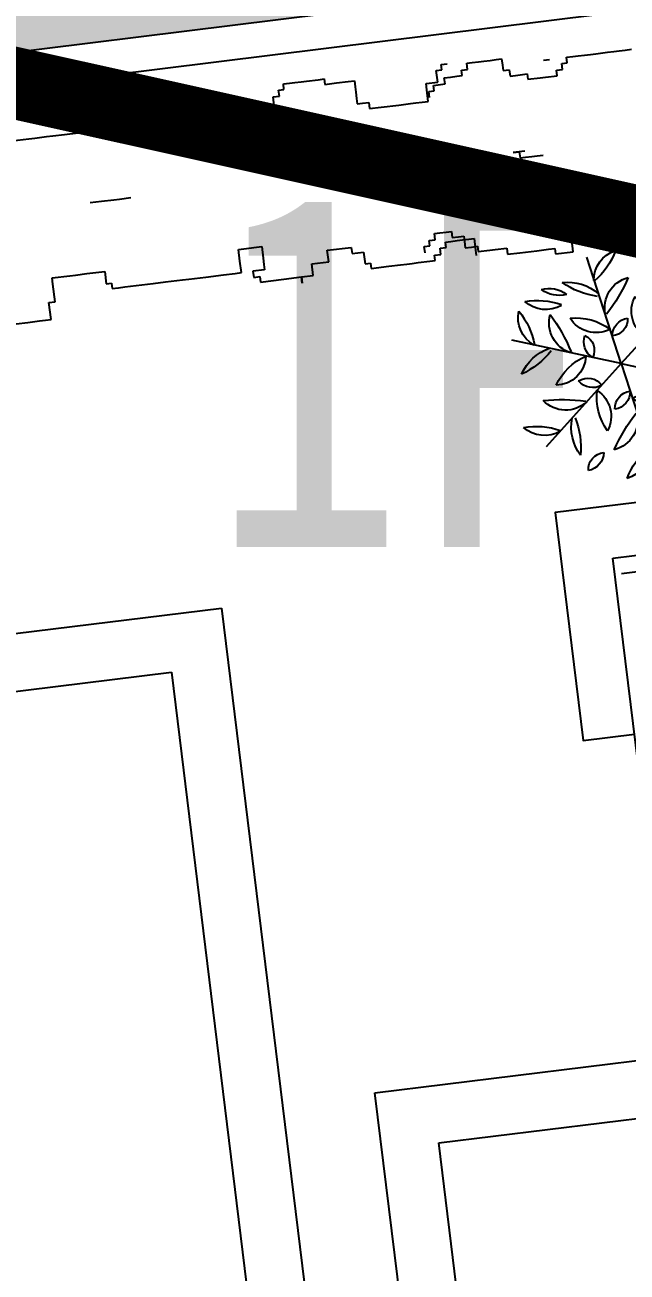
# Model space of a CAD drawing. Extents: x 302512 to 1034855, y -184136 to 410364.
# Drawn here: x 601303 to 605500, y -25950 to -17258 of the extents above; entities that cross this region are included whole.
import ezdxf

# ---------------------------------------------------------------- set-up
doc = ezdxf.new("R2010")
doc.units = 0
doc.header["$MEASUREMENT"] = 0
doc.linetypes.add('DASHED2', pattern=[0.375, 0.25, -0.125])
for name, color, linetype in [('2D', 3, 'Continuous'), ('PUB_TEXT', 7, 'Continuous'), ('TREE', 3, 'Continuous'), ('WALL', 4, 'Continuous'), ('WZ', 2, 'Continuous'), ('剪力墙', 8, 'Continuous'), ('总图线11', 41, 'Continuous'), ('树', 80, 'Continuous'), ('环境', 8, 'Continuous')]:
    doc.layers.add(name, color=color, linetype=linetype)
doc.styles.add('-楷体_GB2312', font='STZHONGS.TTF', dxfattribs={"width": 0.8})
doc.styles.add('-黑体', font='', dxfattribs={"width": 0.8})
doc.styles.get('-黑体').set_extended_font_data('黑体')

# ---------------------------------------------------------------- blocks, each defined once
blk = doc.blocks.new('A$C1DC86410')
at = {"layer": 'WZ'}
for p, q in [((14100.23163580894, 14919.89505699277), (20940.23163580894, 14919.89505699277)), ((20940.23163580894, 14919.89505699277), (20940.23163580894, 9419.89505699277)), ((14500.23163580894, 14519.89505699277), (20540.23163580894, 14519.89505699277)), ((20540.23163580894, 14519.89505699277), (20540.23163580894, 9019.89505699277))]:
    blk.add_line(p, q, dxfattribs=at)
blk = doc.blocks.new('A$C603E5B0F')
at = {"layer": 'WZ'}
for p, q in [((23335.39204895496, 24711.55545929074), (1652.606388032436, 22052.41012030095)), ((23761.55179125071, 21240.7628845498), (23335.39204895496, 24711.55545929074)), ((25845.89870977402, 21496.68850571662), (23761.55179125071, 21240.7628845498)), ((26690.0010060668, 14608.21579229832), (25845.89870977402, 21496.68850571662)), ((25497.62798643112, 21050.92230769247), (23413.28106784821, 20794.99668652564)), ((26244.23480796814, 14956.48651558161), (25497.62798643112, 21050.92230769247))]:
    blk.add_line(p, q, dxfattribs=at)
blk.add_lwpolyline([(20863.61291462183, 24410.86349289864), (20819.69620811939, 24768.53636480868), (23648.45274025202, 25115.86399351805), (23843.44368970394, 23527.79015088826), (23486.12707513571, 23483.91718726605)], dxfattribs=at)
blk = doc.blocks.new('M_F21')
at = {"color": 3, "linetype": 'Continuous'}
for p, q in [((-3175.802406897511, 534.1438583831787), (-3150.468912744205, 534.1438583831787)), ((-3175.802406897511, 534.1438583831787), (-3175.802406897511, 534.1438583831787)), ((-3175.802406897511, 505.210737534775), (-3175.802406897511, 534.1438583831787)), ((-3150.468912744205, 534.1438583831787), (-3121.516347997571, 534.1438583831787)), ((-3150.468912744205, 534.1438583831787), (-3150.468912744205, 534.1438583831787)), ((-3121.516347997571, 534.1438583831787), (-3096.182853844266, 534.1438583831787)), ((-3121.516347997571, 534.1438583831787), (-3121.516347997571, 534.1438583831787)), ((-3096.182853844266, 534.1438583831787), (-3067.230289097632, 534.1438583831787)), ((-3096.182853844266, 534.1438583831787), (-3096.182853844266, 534.1438583831787)), ((-3067.230289097632, 534.1438583831787), (-3038.277724350997, 534.1438583831787)), ((-3067.230289097632, 534.1438583831787), (-3067.230289097632, 534.1438583831787)), ((-3038.277724350997, 534.1438583831787), (-3012.944230197692, 534.1438583831787)), ((-3038.277724350997, 534.1438583831787), (-3038.277724350997, 534.1438583831787)), ((-3012.944230197692, 534.1438583831787), (-3012.944230197692, 505.210737534775)), ((-3012.944230197692, 534.1438583831787), (-3012.944230197692, 534.1438583831787)), ((1887.277353170195, 559.4603391255332), (1916.229917916829, 559.4603391255332)), ((1887.277353170195, 559.4603391255332), (1887.277353170195, 559.4603391255332)), ((1887.277353170195, 479.8942567924223), (1887.277353170195, 559.4603391255332)), ((1916.229917916829, 559.4603391255332), (1941.563412070134, 559.4603391255332)), ((1916.229917916829, 559.4603391255332), (1916.229917916829, 559.4603391255332)), ((1941.563412070134, 559.4603391255332), (1995.849470970075, 559.4603391255332)), ((1941.563412070134, 559.4603391255332), (1941.563412070134, 559.4603391255332)), ((1995.849470970075, 559.4603391255332), (2024.802035716708, 559.4603391255332)), ((1995.849470970075, 559.4603391255332), (1995.849470970075, 559.4603391255332)), ((2024.802035716708, 559.4603391255332), (2050.135529870015, 559.4603391255332)), ((2024.802035716708, 559.4603391255332), (2024.802035716708, 559.4603391255332)), ((2050.135529870015, 559.4603391255332), (2079.088094616647, 559.4603391255332)), ((2050.135529870015, 559.4603391255332), (2050.135529870015, 559.4603391255332)), ((2079.088094616647, 559.4603391255332), (2108.040659363283, 559.4603391255332)), ((2079.088094616647, 559.4603391255332), (2079.088094616647, 559.4603391255332)), ((2108.040659363283, 559.4603391255332), (2162.326718263223, 559.4603391255332)), ((2108.040659363283, 559.4603391255332), (2108.040659363283, 559.4603391255332)), ((2162.326718263223, 559.4603391255332), (2162.326718263223, 534.1438583831787)), ((2162.326718263223, 534.1438583831787), (2216.612777163162, 534.1438583831787)), ((2216.612777163162, 534.1438583831787), (2216.612777163162, 505.210737534775)), ((2216.612777163162, 534.1438583831787), (2216.612777163162, 534.1438583831787)), ((2737.758942602584, 534.1438583831787), (2763.092436755887, 534.1438583831787)), ((2737.758942602584, 534.1438583831787), (2737.758942602584, 534.1438583831787)), ((2737.758942602584, 505.210737534775), (2737.758942602584, 534.1438583831787)), ((2763.092436755887, 559.4603391255332), (2792.045001502524, 559.4603391255332)), ((2763.092436755887, 534.1438583831787), (2763.092436755887, 559.4603391255332)), ((2792.045001502524, 559.4603391255332), (2817.378495655827, 559.4603391255332)), ((2792.045001502524, 559.4603391255332), (2792.045001502524, 559.4603391255332)), ((2817.378495655827, 559.4603391255332), (2846.331060402463, 559.4603391255332)), ((2817.378495655827, 559.4603391255332), (2817.378495655827, 559.4603391255332)), ((2846.331060402463, 559.4603391255332), (2871.664554555766, 559.4603391255332)), ((2846.331060402463, 559.4603391255332), (2846.331060402463, 559.4603391255332)), ((2871.664554555766, 559.4603391255332), (2925.950613455709, 559.4603391255332)), ((2871.664554555766, 559.4603391255332), (2871.664554555766, 559.4603391255332)), ((2925.950613455709, 559.4603391255332), (2954.903178202341, 559.4603391255332)), ((2925.950613455709, 559.4603391255332), (2925.950613455709, 559.4603391255332)), ((2954.903178202341, 559.4603391255332), (2954.903178202341, 534.1438583831787)), ((2954.903178202341, 534.1438583831787), (3009.18923710228, 534.1438583831787)), ((3009.18923710228, 534.1438583831787), (3063.47529600222, 534.1438583831787)), ((3009.18923710228, 534.1438583831787), (3009.18923710228, 534.1438583831787)), ((3063.47529600222, 534.1438583831787), (3092.427860748856, 534.1438583831787)), ((3063.47529600222, 534.1438583831787), (3063.47529600222, 534.1438583831787)), ((3092.427860748856, 534.1438583831787), (3092.427860748856, 505.210737534775)), ((3092.427860748856, 534.1438583831787), (3092.427860748856, 534.1438583831787)), ((3476.049343641764, 534.1438583831787), (3501.382837795067, 534.1438583831787)), ((3476.049343641764, 534.1438583831787), (3476.049343641764, 534.1438583831787)), ((3476.049343641764, 479.8942567924223), (3476.049343641764, 534.1438583831787)), ((3501.382837795067, 559.4603391255332), (3530.335402541703, 559.4603391255332)), ((3501.382837795067, 534.1438583831787), (3501.382837795067, 559.4603391255332)), ((3530.335402541703, 559.4603391255332), (3530.335402541703, 559.4603391255332)), ((-3287.99359529072, 479.8942567924223), (-3259.041030544086, 479.8942567924223)), ((-3287.99359529072, 479.8942567924223), (-3287.99359529072, 479.8942567924223)), ((-3287.99359529072, 450.9611359440187), (-3287.99359529072, 479.8942567924223)), ((-3259.041030544086, 479.8942567924223), (-3230.088465797451, 479.8942567924223)), ((-3259.041030544086, 479.8942567924223), (-3259.041030544086, 479.8942567924223)), ((-3230.088465797451, 479.8942567924223), (-3204.754971644145, 479.8942567924223)), ((-3230.088465797451, 479.8942567924223), (-3230.088465797451, 479.8942567924223)), ((-3204.754971644145, 505.210737534775), (-3175.802406897511, 505.210737534775)), ((-3204.754971644145, 479.8942567924223), (-3204.754971644145, 505.210737534775)), ((-3175.802406897511, 505.210737534775), (-3175.802406897511, 505.210737534775)), ((-3012.944230197692, 505.210737534775), (-3012.944230197692, 479.8942567924223)), ((-3012.944230197692, 505.210737534775), (-3012.944230197692, 505.210737534775)), ((-3012.944230197692, 479.8942567924223), (-2983.991665451058, 479.8942567924223)), ((-3012.944230197692, 479.8942567924223), (-3012.944230197692, 479.8942567924223)), ((-2983.991665451058, 479.8942567924223), (-2983.991665451058, 450.9611359440187)), ((-2821.133488751238, 505.210737534775), (-2792.180924004604, 505.210737534775)), ((-2792.180924004604, 505.210737534775), (-2792.180924004604, 505.210737534775)), ((-2737.894865104665, 479.8942567924223), (-2712.561370951359, 479.8942567924223)), ((-2737.894865104665, 450.9611359440187), (-2737.894865104665, 479.8942567924223)), ((-2712.561370951359, 505.210737534775), (-2683.608806204725, 505.210737534775)), ((-2712.561370951359, 505.210737534775), (-2712.561370951359, 505.210737534775)), ((-2712.561370951359, 479.8942567924223), (-2712.561370951359, 505.210737534775)), ((-2683.608806204725, 505.210737534775), (-2658.275312051419, 505.210737534775)), ((-2683.608806204725, 505.210737534775), (-2683.608806204725, 505.210737534775)), ((-2658.275312051419, 505.210737534775), (-2629.322747304785, 505.210737534775)), ((-2658.275312051419, 505.210737534775), (-2658.275312051419, 505.210737534775)), ((-2629.322747304785, 505.210737534775), (-2600.37018255815, 505.210737534775)), ((-2629.322747304785, 505.210737534775), (-2629.322747304785, 505.210737534775)), ((-2600.37018255815, 505.210737534775), (-2575.036688404845, 505.210737534775)), ((-2600.37018255815, 505.210737534775), (-2600.37018255815, 505.210737534775)), ((-2575.036688404845, 505.210737534775), (-2520.750629504906, 505.210737534775)), ((-2575.036688404845, 505.210737534775), (-2575.036688404845, 505.210737534775)), ((-2520.750629504906, 505.210737534775), (-2491.798064758272, 505.210737534775)), ((-2520.750629504906, 505.210737534775), (-2520.750629504906, 505.210737534775)), ((-2491.798064758272, 505.210737534775), (-2466.464570604966, 505.210737534775)), ((-2491.798064758272, 505.210737534775), (-2491.798064758272, 505.210737534775)), ((-2466.464570604966, 505.210737534775), (-2437.512005858332, 505.210737534775)), ((-2466.464570604966, 505.210737534775), (-2466.464570604966, 505.210737534775)), ((-2437.512005858332, 505.210737534775), (-2408.559441111697, 505.210737534775)), ((-2437.512005858332, 505.210737534775), (-2437.512005858332, 505.210737534775)), ((1670.133117570436, 505.210737534775), (1670.133117570436, 505.210737534775)), ((1724.419176470376, 505.210737534775), (1670.133117570436, 505.210737534775)), ((1804.038729523621, 479.8942567924223), (1858.324788423561, 479.8942567924223)), ((1804.038729523621, 479.8942567924223), (1804.038729523621, 479.8942567924223)), ((1804.038729523621, 450.9611359440187), (1804.038729523621, 479.8942567924223)), ((1858.324788423561, 479.8942567924223), (1887.277353170195, 479.8942567924223)), ((1858.324788423561, 479.8942567924223), (1858.324788423561, 479.8942567924223)), ((2216.612777163162, 505.210737534775), (2270.898836063101, 505.210737534775)), ((2270.898836063101, 505.210737534775), (2270.898836063101, 479.8942567924223)), ((2270.898836063101, 505.210737534775), (2270.898836063101, 505.210737534775)), ((2270.898836063101, 479.8942567924223), (2270.898836063101, 450.9611359440187)), ((2270.898836063101, 479.8942567924223), (2270.898836063101, 479.8942567924223)), ((2488.043071662862, 479.8942567924223), (2516.995636409494, 479.8942567924223)), ((2516.995636409494, 479.8942567924223), (2545.94820115613, 479.8942567924223)), ((2516.995636409494, 479.8942567924223), (2516.995636409494, 479.8942567924223)), ((2545.94820115613, 479.8942567924223), (2571.281695309433, 479.8942567924223)), ((2545.94820115613, 479.8942567924223), (2545.94820115613, 479.8942567924223)), ((2571.281695309433, 505.210737534775), (2571.281695309433, 505.210737534775)), ((2571.281695309433, 479.8942567924223), (2571.281695309433, 505.210737534775)), ((2571.281695309433, 479.8942567924223), (2571.281695309433, 479.8942567924223)), ((2708.806377855948, 505.210737534775), (2737.758942602584, 505.210737534775)), ((2708.806377855948, 450.9611359440187), (2708.806377855948, 505.210737534775)), ((3092.427860748856, 505.210737534775), (3092.427860748856, 479.8942567924223)), ((3092.427860748856, 505.210737534775), (3092.427860748856, 505.210737534775)), ((3092.427860748856, 479.8942567924223), (3092.427860748856, 450.9611359440187)), ((3092.427860748856, 479.8942567924223), (3092.427860748856, 479.8942567924223)), ((3421.763284741821, 479.8942567924223), (3476.049343641764, 479.8942567924223)), ((3421.763284741821, 450.9611359440187), (3421.763284741821, 479.8942567924223)), ((-3367.613148343964, 425.6446552016641), (-3342.279654190659, 425.6446552016641)), ((-3367.613148343964, 396.7115343532605), (-3367.613148343964, 425.6446552016641)), ((-3342.279654190659, 450.9611359440187), (-3287.99359529072, 450.9611359440187)), ((-3342.279654190659, 450.9611359440187), (-3342.279654190659, 450.9611359440187)), ((-3342.279654190659, 425.6446552016641), (-3342.279654190659, 450.9611359440187)), ((-3287.99359529072, 450.9611359440187), (-3287.99359529072, 450.9611359440187)), ((-2983.991665451058, 450.9611359440187), (-2958.658171297752, 450.9611359440187)), ((-2958.658171297752, 450.9611359440187), (-2904.372112397812, 450.9611359440187)), ((-2958.658171297752, 450.9611359440187), (-2958.658171297752, 450.9611359440187)), ((-2904.372112397812, 450.9611359440187), (-2904.372112397812, 425.6446552016641)), ((-2904.372112397812, 425.6446552016641), (-2846.466982904543, 425.6446552016641)), ((-2846.466982904543, 425.6446552016641), (-2821.133488751238, 425.6446552016641)), ((-2846.466982904543, 425.6446552016641), (-2846.466982904543, 425.6446552016641)), ((-2821.133488751238, 425.6446552016641), (-2766.847429851299, 425.6446552016641)), ((-2821.133488751238, 425.6446552016641), (-2821.133488751238, 425.6446552016641)), ((-2766.847429851299, 450.9611359440187), (-2737.894865104665, 450.9611359440187)), ((-2766.847429851299, 450.9611359440187), (-2766.847429851299, 450.9611359440187)), ((-2766.847429851299, 425.6446552016641), (-2766.847429851299, 450.9611359440187)), ((-2766.847429851299, 425.6446552016641), (-2766.847429851299, 425.6446552016641)), ((-2737.894865104665, 450.9611359440187), (-2737.894865104665, 450.9611359440187)), ((1478.322376123982, 450.9611359440187), (1557.941929177228, 450.9611359440187)), ((1557.941929177228, 450.9611359440187), (1586.894493923861, 450.9611359440187)), ((1557.941929177228, 450.9611359440187), (1557.941929177228, 450.9611359440187)), ((1586.894493923861, 450.9611359440187), (1641.180552823802, 450.9611359440187)), ((1586.894493923861, 450.9611359440187), (1586.894493923861, 450.9611359440187)), ((1641.180552823802, 450.9611359440187), (1670.133117570436, 450.9611359440187)), ((1641.180552823802, 450.9611359440187), (1641.180552823802, 450.9611359440187)), ((1670.133117570436, 450.9611359440187), (1724.419176470376, 450.9611359440187)), ((1670.133117570436, 450.9611359440187), (1670.133117570436, 450.9611359440187)), ((1724.419176470376, 450.9611359440187), (1749.752670623682, 450.9611359440187)), ((1724.419176470376, 450.9611359440187), (1724.419176470376, 450.9611359440187)), ((1749.752670623682, 450.9611359440187), (1804.038729523621, 450.9611359440187)), ((1749.752670623682, 450.9611359440187), (1749.752670623682, 450.9611359440187)), ((1804.038729523621, 450.9611359440187), (1804.038729523621, 450.9611359440187)), ((2270.898836063101, 450.9611359440187), (2325.18489496304, 450.9611359440187)), ((2270.898836063101, 450.9611359440187), (2270.898836063101, 450.9611359440187)), ((2325.18489496304, 450.9611359440187), (2354.137459709676, 450.9611359440187)), ((2325.18489496304, 450.9611359440187), (2325.18489496304, 450.9611359440187)), ((2354.137459709676, 450.9611359440187), (2354.137459709676, 425.6446552016641)), ((2354.137459709676, 425.6446552016641), (2408.423518609616, 425.6446552016641)), ((2408.423518609616, 425.6446552016641), (2488.043071662862, 425.6446552016641)), ((2408.423518609616, 425.6446552016641), (2408.423518609616, 425.6446552016641)), ((2488.043071662862, 425.6446552016641), (2545.94820115613, 425.6446552016641)), ((2488.043071662862, 425.6446552016641), (2488.043071662862, 425.6446552016641)), ((2545.94820115613, 425.6446552016641), (2545.94820115613, 396.7115343532605)), ((2708.806377855948, 450.9611359440187), (2708.806377855948, 450.9611359440187)), ((2708.806377855948, 425.6446552016641), (2708.806377855948, 450.9611359440187)), ((2708.806377855948, 425.6446552016641), (2708.806377855948, 425.6446552016641)), ((2708.806377855948, 396.7115343532605), (2708.806377855948, 425.6446552016641)), ((3092.427860748856, 450.9611359440187), (3092.427860748856, 425.6446552016641)), ((3092.427860748856, 450.9611359440187), (3092.427860748856, 450.9611359440187)), ((3092.427860748856, 425.6446552016641), (3117.761354902159, 425.6446552016641)), ((3092.427860748856, 425.6446552016641), (3092.427860748856, 425.6446552016641)), ((3117.761354902159, 425.6446552016641), (3146.713919648795, 425.6446552016641)), ((3117.761354902159, 425.6446552016641), (3117.761354902159, 425.6446552016641)), ((3146.713919648795, 425.6446552016641), (3146.713919648795, 396.7115343532605)), ((3421.763284741821, 450.9611359440187), (3421.763284741821, 450.9611359440187)), ((3421.763284741821, 396.7115343532605), (3421.763284741821, 450.9611359440187)), ((2545.94820115613, 396.7115343532605), (2571.281695309433, 396.7115343532605)), ((2571.281695309433, 396.7115343532605), (2625.567754209373, 396.7115343532605)), ((2571.281695309433, 396.7115343532605), (2571.281695309433, 396.7115343532605)), ((2625.567754209373, 396.7115343532605), (2654.520318956009, 396.7115343532605)), ((2625.567754209373, 396.7115343532605), (2625.567754209373, 396.7115343532605)), ((2654.520318956009, 396.7115343532605), (2679.853813109316, 396.7115343532605)), ((2654.520318956009, 396.7115343532605), (2654.520318956009, 396.7115343532605)), ((2679.853813109316, 396.7115343532605), (2708.806377855948, 396.7115343532605)), ((2679.853813109316, 396.7115343532605), (2679.853813109316, 396.7115343532605)), ((2708.806377855948, 396.7115343532605), (2708.806377855948, 396.7115343532605)), ((3146.713919648795, 396.7115343532605), (3200.999978548734, 396.7115343532605)), ((3200.999978548734, 396.7115343532605), (3229.952543295371, 396.7115343532605)), ((3200.999978548734, 396.7115343532605), (3200.999978548734, 396.7115343532605)), ((3229.952543295371, 396.7115343532605), (3255.286037448674, 396.7115343532605)), ((3229.952543295371, 396.7115343532605), (3229.952543295371, 396.7115343532605)), ((3255.286037448674, 396.7115343532605), (3284.23860219531, 396.7115343532605)), ((3255.286037448674, 396.7115343532605), (3255.286037448674, 396.7115343532605)), ((3284.23860219531, 396.7115343532605), (3338.524661095249, 396.7115343532605)), ((3284.23860219531, 396.7115343532605), (3284.23860219531, 396.7115343532605)), ((3338.524661095249, 396.7115343532605), (3363.858155248552, 396.7115343532605)), ((3338.524661095249, 396.7115343532605), (3338.524661095249, 396.7115343532605)), ((3363.858155248552, 396.7115343532605), (3392.810719995188, 396.7115343532605)), ((3363.858155248552, 396.7115343532605), (3363.858155248552, 396.7115343532605)), ((3392.810719995188, 396.7115343532605), (3421.763284741821, 396.7115343532605)), ((3392.810719995188, 396.7115343532605), (3392.810719995188, 396.7115343532605)), ((3421.763284741821, 396.7115343532605), (3421.763284741821, 396.7115343532605)), ((1804.038729523621, 121.8468862934224), (1858.324788423561, 121.8468862934224)), ((1858.324788423561, 121.8468862934224), (1916.229917916829, 121.8468862934224)), ((1858.324788423561, 121.8468862934224), (1858.324788423561, 121.8468862934224)), ((1916.229917916829, 121.8468862934224), (1941.563412070134, 121.8468862934224)), ((1916.229917916829, 121.8468862934224), (1916.229917916829, 121.8468862934224)), ((1941.563412070134, 121.8468862934224), (1995.849470970075, 121.8468862934224)), ((1941.563412070134, 121.8468862934224), (1941.563412070134, 121.8468862934224)), ((1995.849470970075, 121.8468862934224), (1995.849470970075, 121.8468862934224)), ((2983.855742948977, 121.8468862934224), (2983.855742948977, 96.53040555106963)), ((-3012.944230197692, 96.53040555106963), (-2983.991665451058, 96.53040555106963)), ((-3012.944230197692, 96.53040555106963), (-3012.944230197692, 96.53040555106963)), ((-2958.658171297752, 96.53040555106963), (-3012.944230197692, 96.53040555106963)), ((-2983.991665451058, 96.53040555106963), (-2983.991665451058, 67.59728470266418)), ((-2983.991665451058, 67.59728470266418), (-2958.658171297752, 67.59728470266418)), ((-2958.658171297752, 67.59728470266418), (-2929.705606551118, 67.59728470266418)), ((-2958.658171297752, 67.59728470266418), (-2958.658171297752, 67.59728470266418)), ((-2929.705606551118, 67.59728470266418), (-2904.372112397812, 67.59728470266418)), ((-2929.705606551118, 67.59728470266418), (-2929.705606551118, 67.59728470266418)), ((-2904.372112397812, 67.59728470266418), (-2875.419547651178, 67.59728470266418)), ((-2904.372112397812, 67.59728470266418), (-2904.372112397812, 67.59728470266418)), ((-2875.419547651178, 67.59728470266418), (-2875.419547651178, 67.59728470266418)), ((2983.855742948977, 96.53040555106963), (3038.141801848917, 96.53040555106963)), ((2983.855742948977, 96.53040555106963), (2983.855742948977, 96.53040555106963)), ((3038.141801848917, 96.53040555106963), (3038.141801848917, 67.59728470266418)), ((3038.141801848917, 67.59728470266418), (3063.47529600222, 67.59728470266418)), ((3063.47529600222, 67.59728470266418), (3092.427860748856, 67.59728470266418)), ((3063.47529600222, 67.59728470266418), (3063.47529600222, 67.59728470266418)), ((3092.427860748856, 67.59728470266418), (3117.761354902159, 67.59728470266418)), ((3092.427860748856, 67.59728470266418), (3092.427860748856, 67.59728470266418)), ((3117.761354902159, 67.59728470266418), (3146.713919648795, 67.59728470266418)), ((3117.761354902159, 67.59728470266418), (3117.761354902159, 67.59728470266418)), ((3146.713919648795, 67.59728470266418), (3146.713919648795, 67.59728470266418)), ((1586.894493923861, -203.6507232511231), (1670.133117570436, -203.6507232511231)), ((1586.894493923861, -232.5838440995267), (1586.894493923861, -203.6507232511231)), ((1670.133117570436, -203.6507232511231), (1695.466611723741, -203.6507232511231)), ((1670.133117570436, -203.6507232511231), (1670.133117570436, -203.6507232511231)), ((1695.466611723741, -203.6507232511231), (1749.752670623682, -203.6507232511231)), ((1695.466611723741, -203.6507232511231), (1695.466611723741, -203.6507232511231)), ((1749.752670623682, -203.6507232511231), (1832.991294270254, -203.6507232511231)), ((1749.752670623682, -203.6507232511231), (1749.752670623682, -203.6507232511231)), ((1832.991294270254, -203.6507232511231), (1832.991294270254, -261.5169649479303)), ((2462.709577509555, -178.3342425087685), (2488.043071662862, -178.3342425087685)), ((2462.709577509555, -178.3342425087685), (2462.709577509555, -178.3342425087685)), ((2462.709577509555, -232.5838440995267), (2462.709577509555, -178.3342425087685)), ((2488.043071662862, -178.3342425087685), (2545.94820115613, -178.3342425087685)), ((2488.043071662862, -178.3342425087685), (2488.043071662862, -178.3342425087685)), ((2545.94820115613, -178.3342425087685), (2571.281695309433, -178.3342425087685)), ((2545.94820115613, -178.3342425087685), (2545.94820115613, -178.3342425087685)), ((2571.281695309433, -178.3342425087685), (2571.281695309433, -232.5838440995267)), ((-3476.185266143844, -286.833445690283), (-3450.851771990539, -286.833445690283)), ((-3476.185266143844, -286.833445690283), (-3476.185266143844, -286.833445690283)), ((-3476.185266143844, -315.7665665386885), (-3476.185266143844, -286.833445690283)), ((-3450.851771990539, -261.5169649479303), (-3421.899207243904, -261.5169649479303)), ((-3450.851771990539, -286.833445690283), (-3450.851771990539, -261.5169649479303)), ((-3421.899207243904, -232.5838440995267), (-3396.565713090598, -232.5838440995267)), ((-3421.899207243904, -261.5169649479303), (-3421.899207243904, -232.5838440995267)), ((-3396.565713090598, -232.5838440995267), (-3367.613148343964, -232.5838440995267)), ((-3396.565713090598, -232.5838440995267), (-3396.565713090598, -232.5838440995267)), ((-3367.613148343964, -232.5838440995267), (-3342.279654190659, -232.5838440995267)), ((-3367.613148343964, -232.5838440995267), (-3367.613148343964, -232.5838440995267)), ((-3342.279654190659, -232.5838440995267), (-3342.279654190659, -261.5169649479303)), ((-3342.279654190659, -232.5838440995267), (-3342.279654190659, -232.5838440995267)), ((-3342.279654190659, -261.5169649479303), (-3313.327089444025, -261.5169649479303)), ((-3342.279654190659, -261.5169649479303), (-3342.279654190659, -261.5169649479303)), ((-3313.327089444025, -261.5169649479303), (-3287.99359529072, -261.5169649479303)), ((-3313.327089444025, -261.5169649479303), (-3313.327089444025, -261.5169649479303)), ((-3287.99359529072, -261.5169649479303), (-3287.99359529072, -286.833445690283)), ((-3287.99359529072, -261.5169649479303), (-3287.99359529072, -261.5169649479303)), ((-3287.99359529072, -286.833445690283), (-3287.99359529072, -315.7665665386885)), ((-3287.99359529072, -286.833445690283), (-3287.99359529072, -286.833445690283)), ((-2737.894865104665, -261.5169649479303), (-2712.561370951359, -261.5169649479303)), ((-2737.894865104665, -261.5169649479303), (-2737.894865104665, -261.5169649479303)), ((-2737.894865104665, -341.0830472810412), (-2737.894865104665, -261.5169649479303)), ((-2712.561370951359, -261.5169649479303), (-2658.275312051419, -261.5169649479303)), ((-2712.561370951359, -261.5169649479303), (-2712.561370951359, -261.5169649479303)), ((-2658.275312051419, -261.5169649479303), (-2658.275312051419, -286.833445690283)), ((-2658.275312051419, -261.5169649479303), (-2658.275312051419, -261.5169649479303)), ((-2658.275312051419, -286.833445690283), (-2629.322747304785, -286.833445690283)), ((-2658.275312051419, -286.833445690283), (-2658.275312051419, -286.833445690283)), ((-2629.322747304785, -286.833445690283), (-2629.322747304785, -315.7665665386885)), ((1586.894493923861, -232.5838440995267), (1586.894493923861, -232.5838440995267)), ((1586.894493923861, -315.7665665386885), (1586.894493923861, -232.5838440995267)), ((1832.991294270254, -261.5169649479303), (1858.324788423561, -261.5169649479303)), ((1858.324788423561, -261.5169649479303), (1858.324788423561, -286.833445690283)), ((1858.324788423561, -286.833445690283), (1887.277353170195, -286.833445690283)), ((1858.324788423561, -286.833445690283), (1858.324788423561, -286.833445690283)), ((1887.277353170195, -286.833445690283), (1916.229917916829, -286.833445690283)), ((1887.277353170195, -286.833445690283), (1887.277353170195, -286.833445690283)), ((1916.229917916829, -286.833445690283), (1970.515976816769, -286.833445690283)), ((1916.229917916829, -286.833445690283), (1916.229917916829, -286.833445690283)), ((1970.515976816769, -286.833445690283), (1995.849470970075, -286.833445690283)), ((1970.515976816769, -286.833445690283), (1970.515976816769, -286.833445690283)), ((1995.849470970075, -286.833445690283), (2050.135529870015, -286.833445690283)), ((1995.849470970075, -286.833445690283), (1995.849470970075, -286.833445690283)), ((2050.135529870015, -286.833445690283), (2108.040659363283, -286.833445690283)), ((2050.135529870015, -286.833445690283), (2050.135529870015, -286.833445690283)), ((2108.040659363283, -286.833445690283), (2187.660212416527, -286.833445690283)), ((2108.040659363283, -286.833445690283), (2108.040659363283, -286.833445690283)), ((2187.660212416527, -286.833445690283), (2216.612777163162, -286.833445690283)), ((2187.660212416527, -286.833445690283), (2187.660212416527, -286.833445690283)), ((2216.612777163162, -286.833445690283), (2296.232330216408, -286.833445690283)), ((2216.612777163162, -286.833445690283), (2216.612777163162, -286.833445690283)), ((2296.232330216408, -286.833445690283), (2379.470953862981, -286.833445690283)), ((2296.232330216408, -286.833445690283), (2296.232330216408, -286.833445690283)), ((2379.470953862981, -286.833445690283), (2433.757012762921, -286.833445690283)), ((2379.470953862981, -286.833445690283), (2379.470953862981, -286.833445690283)), ((2433.757012762921, -286.833445690283), (2462.709577509555, -286.833445690283)), ((2433.757012762921, -286.833445690283), (2433.757012762921, -286.833445690283)), ((2462.709577509555, -232.5838440995267), (2462.709577509555, -232.5838440995267)), ((2462.709577509555, -286.833445690283), (2462.709577509555, -232.5838440995267)), ((2462.709577509555, -286.833445690283), (2462.709577509555, -286.833445690283)), ((2516.995636409494, -286.833445690283), (2516.995636409494, -315.7665665386885)), ((2571.281695309433, -286.833445690283), (2516.995636409494, -286.833445690283)), ((2571.281695309433, -232.5838440995267), (2571.281695309433, -261.5169649479303)), ((2571.281695309433, -232.5838440995267), (2571.281695309433, -232.5838440995267)), ((2571.281695309433, -261.5169649479303), (2571.281695309433, -286.833445690283)), ((2571.281695309433, -261.5169649479303), (2571.281695309433, -261.5169649479303)), ((2571.281695309433, -286.833445690283), (2571.281695309433, -286.833445690283)), ((2792.045001502524, -286.833445690283), (2871.664554555766, -286.833445690283)), ((2792.045001502524, -341.0830472810412), (2792.045001502524, -286.833445690283)), ((2871.664554555766, -232.5838440995267), (2900.617119302402, -232.5838440995267)), ((2871.664554555766, -286.833445690283), (2871.664554555766, -232.5838440995267)), ((2900.617119302402, -232.5838440995267), (2954.903178202341, -232.5838440995267)), ((2900.617119302402, -232.5838440995267), (2900.617119302402, -232.5838440995267)), ((2954.903178202341, -232.5838440995267), (2983.855742948977, -232.5838440995267)), ((2954.903178202341, -232.5838440995267), (2954.903178202341, -232.5838440995267)), ((2983.855742948977, -232.5838440995267), (2983.855742948977, -261.5169649479303)), ((2983.855742948977, -261.5169649479303), (3038.141801848917, -261.5169649479303)), ((3038.141801848917, -261.5169649479303), (3038.141801848917, -315.7665665386885)), ((3392.810719995188, -286.833445690283), (3421.763284741821, -286.833445690283)), ((3392.810719995188, -315.7665665386885), (3392.810719995188, -286.833445690283)), ((3421.763284741821, -261.5169649479303), (3447.096778895127, -261.5169649479303)), ((3421.763284741821, -261.5169649479303), (3421.763284741821, -261.5169649479303)), ((3421.763284741821, -286.833445690283), (3421.763284741821, -261.5169649479303)), ((3421.763284741821, -286.833445690283), (3421.763284741821, -286.833445690283)), ((3447.096778895127, -261.5169649479303), (3476.049343641764, -261.5169649479303)), ((3447.096778895127, -261.5169649479303), (3447.096778895127, -261.5169649479303)), ((3476.049343641764, -261.5169649479303), (3501.382837795067, -261.5169649479303)), ((3476.049343641764, -261.5169649479303), (3476.049343641764, -261.5169649479303)), ((3501.382837795067, -261.5169649479303), (3530.335402541703, -261.5169649479303)), ((3501.382837795067, -261.5169649479303), (3501.382837795067, -261.5169649479303)), ((3530.335402541703, -261.5169649479303), (3555.668896695006, -261.5169649479303)), ((3530.335402541703, -261.5169649479303), (3530.335402541703, -261.5169649479303)), ((3555.668896695006, -261.5169649479303), (3555.668896695006, -315.7665665386885)), ((-3287.99359529072, -315.7665665386885), (-3259.041030544086, -315.7665665386885)), ((-3287.99359529072, -315.7665665386885), (-3287.99359529072, -315.7665665386885)), ((-3259.041030544086, -315.7665665386885), (-3230.088465797451, -315.7665665386885)), ((-3259.041030544086, -315.7665665386885), (-3259.041030544086, -315.7665665386885)), ((-3230.088465797451, -315.7665665386885), (-3230.088465797451, -341.0830472810412)), ((-3230.088465797451, -341.0830472810412), (-3175.802406897511, -341.0830472810412)), ((-3175.802406897511, -341.0830472810412), (-3150.468912744205, -341.0830472810412)), ((-3175.802406897511, -341.0830472810412), (-3175.802406897511, -341.0830472810412)), ((-3150.468912744205, -341.0830472810412), (-3096.182853844266, -341.0830472810412)), ((-3150.468912744205, -341.0830472810412), (-3150.468912744205, -341.0830472810412)), ((-3096.182853844266, -341.0830472810412), (-3096.182853844266, -370.0161681294448)), ((-2792.180924004604, -341.0830472810412), (-2737.894865104665, -341.0830472810412)), ((-2792.180924004604, -395.3326488717994), (-2792.180924004604, -341.0830472810412)), ((-2629.322747304785, -315.7665665386885), (-2600.37018255815, -315.7665665386885)), ((-2600.37018255815, -315.7665665386885), (-2600.37018255815, -341.0830472810412)), ((-2600.37018255815, -341.0830472810412), (-2575.036688404845, -341.0830472810412)), ((-2575.036688404845, -341.0830472810412), (-2546.084123658211, -341.0830472810412)), ((-2575.036688404845, -341.0830472810412), (-2575.036688404845, -341.0830472810412)), ((-2546.084123658211, -341.0830472810412), (-2520.750629504906, -341.0830472810412)), ((-2546.084123658211, -341.0830472810412), (-2546.084123658211, -341.0830472810412)), ((1557.941929177228, -315.7665665386885), (1586.894493923861, -315.7665665386885)), ((1557.941929177228, -395.3326488717994), (1557.941929177228, -315.7665665386885)), ((2516.995636409494, -315.7665665386885), (2545.94820115613, -315.7665665386885)), ((2545.94820115613, -315.7665665386885), (2545.94820115613, -341.0830472810412)), ((2545.94820115613, -341.0830472810412), (2654.520318956009, -341.0830472810412)), ((2654.520318956009, -341.0830472810412), (2737.758942602584, -341.0830472810412)), ((2654.520318956009, -341.0830472810412), (2654.520318956009, -341.0830472810412)), ((2737.758942602584, -341.0830472810412), (2792.045001502524, -341.0830472810412)), ((2737.758942602584, -370.0161681294448), (2737.758942602584, -341.0830472810412)), ((2737.758942602584, -341.0830472810412), (2737.758942602584, -370.0161681294448)), ((3038.141801848917, -315.7665665386885), (3063.47529600222, -315.7665665386885)), ((3063.47529600222, -315.7665665386885), (3063.47529600222, -341.0830472810412)), ((3063.47529600222, -341.0830472810412), (3146.713919648795, -341.0830472810412)), ((3146.713919648795, -341.0830472810412), (3200.999978548734, -341.0830472810412)), ((3146.713919648795, -341.0830472810412), (3146.713919648795, -341.0830472810412)), ((3200.999978548734, -341.0830472810412), (3229.952543295371, -341.0830472810412)), ((3200.999978548734, -341.0830472810412), (3200.999978548734, -341.0830472810412)), ((3229.952543295371, -341.0830472810412), (3255.286037448674, -341.0830472810412)), ((3229.952543295371, -341.0830472810412), (3229.952543295371, -341.0830472810412)), ((3255.286037448674, -341.0830472810412), (3284.23860219531, -341.0830472810412)), ((3255.286037448674, -341.0830472810412), (3255.286037448674, -341.0830472810412)), ((3284.23860219531, -341.0830472810412), (3338.524661095249, -341.0830472810412)), ((3284.23860219531, -341.0830472810412), (3284.23860219531, -341.0830472810412)), ((3338.524661095249, -341.0830472810412), (3363.858155248552, -341.0830472810412)), ((3338.524661095249, -341.0830472810412), (3338.524661095249, -341.0830472810412)), ((3363.858155248552, -315.7665665386885), (3392.810719995188, -315.7665665386885)), ((3363.858155248552, -341.0830472810412), (3363.858155248552, -315.7665665386885)), ((3555.668896695006, -315.7665665386885), (3555.668896695006, -341.0830472810412)), ((3555.668896695006, -315.7665665386885), (3555.668896695006, -315.7665665386885)), ((3555.668896695006, -341.0830472810412), (3555.668896695006, -341.0830472810412)), ((-3096.182853844266, -370.0161681294448), (-3038.277724350997, -370.0161681294448)), ((-3038.277724350997, -370.0161681294448), (-3012.944230197692, -370.0161681294448)), ((-3038.277724350997, -370.0161681294448), (-3038.277724350997, -370.0161681294448)), ((-3012.944230197692, -370.0161681294448), (-2958.658171297752, -370.0161681294448)), ((-3012.944230197692, -370.0161681294448), (-3012.944230197692, -370.0161681294448)), ((-2958.658171297752, -370.0161681294448), (-2904.372112397812, -370.0161681294448)), ((-2958.658171297752, -370.0161681294448), (-2958.658171297752, -370.0161681294448)), ((-2904.372112397812, -370.0161681294448), (-2875.419547651178, -370.0161681294448)), ((-2904.372112397812, -370.0161681294448), (-2904.372112397812, -370.0161681294448)), ((-2875.419547651178, -370.0161681294448), (-2875.419547651178, -395.3326488717994)), ((-2875.419547651178, -395.3326488717994), (-2846.466982904543, -395.3326488717994)), ((-2846.466982904543, -395.3326488717994), (-2821.133488751238, -395.3326488717994)), ((-2846.466982904543, -395.3326488717994), (-2846.466982904543, -395.3326488717994)), ((-2821.133488751238, -395.3326488717994), (-2792.180924004604, -395.3326488717994)), ((-2821.133488751238, -395.3326488717994), (-2821.133488751238, -395.3326488717994)), ((-2792.180924004604, -395.3326488717994), (-2792.180924004604, -395.3326488717994)), ((1395.083752477409, -395.3326488717994), (1449.369811377348, -395.3326488717994)), ((1449.369811377348, -395.3326488717994), (1503.655870277289, -395.3326488717994)), ((1449.369811377348, -395.3326488717994), (1449.369811377348, -395.3326488717994)), ((1503.655870277289, -395.3326488717994), (1532.608435023922, -395.3326488717994)), ((1503.655870277289, -395.3326488717994), (1503.655870277289, -395.3326488717994)), ((1532.608435023922, -395.3326488717994), (1557.941929177228, -395.3326488717994)), ((1532.608435023922, -395.3326488717994), (1532.608435023922, -395.3326488717994)), ((1557.941929177228, -395.3326488717994), (1557.941929177228, -395.3326488717994))]:
    blk.add_line(p, q, dxfattribs=at)
at = {"width": 0.8, "flags": 9}
for tag in ['YSIZE', 'XSIZE']:
    blk.add_attdef(tag, (0, 0), '', height=0.5, dxfattribs=at)
blk = doc.blocks.new('_F35WJL')
at = {"layer": '2D', "color": 0}
for q in [(389.3631749004126, 1200.159587040544), (-844.6871166601777, 937.2781900316477), (1234.050291858613, 262.8813969939947), (-1234.050291851163, -262.8813966959715), (-389.3631751909852, -1200.15958674252), (844.6871166601777, -937.2781897336245)]:
    blk.add_line((0, 0), q, dxfattribs=at)
for centre, major_axis, ratio, start_param, end_param in [((853.0847578644753, 1566.312867492437), (841.002412075175, 0.1101830030834308), 0.9999999870656161, 3.497296671328974, 3.997776278333171), ((-44.30517198890448, 936.6493838578463), (-353.9070729129608, 0.5374524208995648), 0.999999987094856, 3.138748539143009, 4.400616010086137), ((-144.1416240110993, 1066.771297737956), (229.9062968085145, 0.3873912517848371), 0.9999999871019466, 2.64600627727604, 4.008044327409462), ((-448.3436957076192, 1009.175953924656), (-195.2132420724508, 0.3449539677503595), 0.9999999870615404, 2.495212826009593, 4.165741889021879), ((-32.99911326169968, 715.3108422905207), (530.2335342906837, 0.1408839868957051), 0.9999999870726114, 2.501700684105916, 3.333252867765012), ((-1369.711320385337, 950.6882190555334), (914.8988699156637, 0.1777737239578167), 0.9999999870679447, 5.902456974977557, 6.371769512301746), ((1766.639740273356, 1784.4570094347), (2017.456026299773, 0.2004933258100211), 0.9999999870632204, 3.557078740819214, 3.795996734392358), ((-166.2369038909674, 627.6003988981247), (353.2751132003701, 0.3219614409601678), 0.9999999870507092, 6.060096615647433, 7.60381650143645), ((602.9778122603893, 386.23349134624), (530.2334165299206, 0.3804335663292341), 0.9999999871007035, 1.454051351599425, 2.28560353527997), ((138.4644991308451, 1661.548893645406), (914.8988853099619, 0.05849283245329577), 0.9999999870760892, 4.855389799822882, 5.324702337152046), ((808.3459539487958, 547.9795291721821), (-299.192450354156, 0.1588202316148869), 0.9999999870757001, 4.402658370713992, 5.407759542587487), ((-863.8529148548841, 454.9943972378969), (-353.9073944211385, 0.247572681649673), 0.9999999870317459, 4.185127006413488, 5.446994477373615), ((-960.4625298380852, 1546.988605111837), (841.0023880343106, 0.2293243904349131), 0.9999999870567557, 4.544352556601802, 5.044832163600203), ((395.8961493894458, 372.4885341525078), (672.5245124106874, 0.2824706313900184), 0.9999999870602777, 2.532971676622698, 3.244754732938803), ((-457.251529969275, 592.4328904896975), (343.1316258780624, 0.01672383809418158), 0.9999999870804813, 5.279099735853068, 6.782554533902518), ((699.1601815223694, 1108.784573063254), (341.0755374616175, 0.01204013996366191), 0.9999999870899767, 4.468423731670036, 5.340861921371873), ((947.0439083576202, -130.3250766247511), (841.002412075175, 0.1101830030834308), 0.9999999870656161, 1.402901568938986, 1.90338117594172), ((850.4342936724424, 961.6691315472126), (-353.9070729129608, 0.5374524208995648), 0.999999987094856, 1.04435343670759, 2.306220907730798), ((1801.761251799762, 54.41330228745937), (-841.0022899195869, 0.4664831966937074), 0.9999999870833272, 5.592377462872174, 6.092857069874748), ((807.7617069631815, 516.7440268397331), (-353.9073944211385, 0.247572681649673), 0.9999999870317459, 2.090731903991579, 3.352599375012685), ((-877.8853148445487, 454.7291919738054), (-279.7396606619323, 0.187617422322167), 0.9999999870558766, 6.121697314311453, 7.664523868297001), ((-1260.467235960066, 187.7597357481718), (329.8058524456541, 0.1476279157568838), 0.9999999870554634, 6.259299496539294, 7.524685073366221), ((-626.6363476738334, 169.834819406271), (-353.2752497134538, 0.08488697293311047), 0.9999999870507292, 3.966853160461727, 5.510573046209188), ((-662.065251916647, 2422.183379486203), (-2017.456025670891, 0.2067245916322962), 0.9999999870632204, 1.462885485657717, 1.701803479230478), ((119.5582094863057, 501.9838102310896), (-191.0872712813395, 0.3447728246230157), 0.9999999870940944, 6.224647999798716, 7.759308510331895), ((-106.9363727420568, 308.48810569942), (208.1132297478559, 0.418698632657517), 0.9999999870401006, 0.01382987180216707, 1.39612373751499), ((520.5326119363308, -156.6118512153625), (-672.5245601764701, 0.124668899463051), 0.9999999870602813, 4.627972168853584, 5.339755225169291), ((284.4361747652292, 692.2078810930252), (343.1315993701094, 0.1359273098163565), 0.9999999870587637, 4.231554785971292, 5.735009584024177), ((2428.704992197454, -637.72636975348), (-2017.456025670891, 0.2067245916322962), 0.9999999870632204, 5.651675690444733, 5.890593684018627), ((460.3994437903166, 457.7655794918537), (-353.2746388846623, 0.6624098608657072), 0.9999999870928198, 1.874092826573658, 3.41781271236077), ((-320.6267260462046, 61.6344386190176), (-208.1135916622544, 0.1570670603240835), 0.9999999871117917, 4.205386670648245, 5.587680536356619), ((494.5098425149918, 147.4514598995447), (-191.0872712813395, 0.3447728246230157), 0.9999999870940944, 5.177450448575017, 6.712110959165137), ((213.6903533041477, 246.8536670655012), (208.1133213130574, 0.3704048826851889), 0.999999987075924, 5.250049682939832, 6.632343548561573), ((-741.6877047345042, -99.77499029040337), (-343.1315548567908, 0.2214022848814581), 0.9999999870370436, 3.185398612449116, 4.688853410495255), ((-124.6364625394344, 529.1003853678703), (-672.5242057011817, 0.7016615251481993), 0.9999999870824112, 0.4400399145108725, 1.151822970810735), ((-374.9516327232122, 354.5323506295681), (-191.0872712813395, 0.3447728246230157), 0.9999999870940944, 0.9886602437684313, 2.523320754395766), ((1508.175819516182, 710.8606745898724), (-914.8988694560455, 0.1800857357324557), 0.9999999870598012, 0.6668603654597267, 1.136172902782946), ((635.976925522089, -329.0773509293795), (-530.2335326043897, 0.1471205564859074), 0.9999999870585597, 3.54944140075563, 4.380993584416314), ((-1508.175819508731, -710.8606742918491), (914.8988853099619, 0.05849283245329577), 0.9999999870760892, 0.6665995950283569, 1.135912132356157), ((-635.9769255146384, 329.0773512423038), (530.2335342906837, 0.1408839868957051), 0.9999999870726114, 3.548898235294963, 4.380450418966719), ((741.6877047419548, 99.77499058842659), (343.1316258780624, 0.01672383809418158), 0.9999999870804813, 3.184704633451489, 4.688159431516513), ((124.636462546885, -529.1003850698471), (-672.5245601764701, 0.124668899463051), 0.9999999870602813, 3.580774617662261, 4.29255767397602), ((-1419.8858717978, -326.7842161655426), (341.0755374616175, 0.01204013996366191), 0.9999999870899767, 0.2796335268820561, 1.152071716564744), ((-988.8073370456696, 48.1759572327137), (299.1923890518712, 0.2488096156178622), 0.9999999870756895, 3.354098385985062, 4.359199557862828), ((-460.399443782866, -457.7655791938305), (353.2751132003701, 0.3219614409601678), 0.9999999870507092, 1.871306410880513, 3.415026296629927), ((-2428.704992190003, 637.7263700515032), (-2017.456025670891, 0.2067245916322962), 0.9999999870632204, 2.510083036855075, 2.749001030428625), ((-213.6903532966971, -246.853666767478), (208.1136505760884, 0.01218679862365236), 0.9999999870402057, 2.110178292095413, 3.492472157771943), ((-494.5098425075412, -147.4514596015215), (191.0875717812819, 0.06344114842143517), 0.9999999870941759, 5.175314181251068, 6.709974691806615), ((374.9516327306628, -354.5323503315449), (-191.0872712813395, 0.3447728246230157), 0.9999999870940944, 4.130252897358035, 5.664913407985876), ((-825.9631688073277, -520.6213612109423), (353.9073710139016, 0.2790249943607437), 0.9999999870948996, 2.089243950952007, 3.351111421905931), ((-1819.962713643909, -58.29063665866852), (841.0023880343106, 0.2293243904349131), 0.9999999870567557, 5.591550107789091, 6.092029714791815), ((320.6267260536551, -61.63443832099438), (-208.1135916622544, 0.1570670603240835), 0.9999999871117917, 1.06379401705865, 2.446087882766826), ((-284.4361747652292, -692.207880795002), (343.131363701577, 0.424501719704976), 0.9999999870804416, 1.089121129997952, 2.592575928058308), ((-520.5326119288802, 156.6118515133858), (-672.5242057011817, 0.7016615251481993), 0.9999999870824112, 1.487237465690819, 2.199020522026956), ((-119.5582094788551, -501.9838102310896), (191.0875717812819, 0.06344114842143517), 0.9999999870941759, 6.222511732430823, 7.757172243018422), ((106.9363727495074, -308.4881053864956), (208.1132297478559, 0.418698632657517), 0.9999999870401006, 3.155422525391733, 4.537716391104597), ((457.2515299767256, -592.4328901916742), (-343.1315548567908, 0.2214022848814581), 0.9999999870370436, 5.27979371481657, 6.783248512912432), ((-395.8961493894458, -372.4885338544846), (672.5245124106874, 0.2824706313900184), 0.9999999870602777, 5.67456433021249, 6.386347386528572), ((626.636347681284, -169.8348191082478), (-353.2751684290288, 0.2542387540255159), 0.9999999870928972, 0.8257398831934014, 2.369459768983938), ((662.0652519240975, -2422.18337918818), (-2017.456025670891, 0.2067245916322962), 0.9999999870632204, 4.604478139247712, 4.8433961328203), ((166.2369038984179, -627.6003986001015), (-353.2752497134538, 0.08488697293311047), 0.9999999870507292, 6.061248262847799, 7.604968148609976), ((-1766.639740273356, -1784.457009121776), (-2017.455942835364, 0.6139781169588671), 0.999999987063218, 3.557482452942161, 3.796400446513797), ((-706.2135608494282, -843.2213342934847), (195.2132309428786, 0.3511917007394034), 0.9999999870997042, 1.44444920039829, 3.11497826338376), ((-908.1936282888055, -608.572287902236), (229.9062968085145, 0.3873912517848371), 0.9999999871019466, 4.740401379688601, 6.102439429803211), ((1369.711320385337, -950.6882187575102), (-914.8988851678188, 0.06078763734577469), 0.9999999870516585, 5.902717726589431, 6.372030263921361), ((32.99911326915026, -715.3108419924974), (-530.2335326043897, 0.1471205564859074), 0.9999999870585597, 2.502243849552332, 3.333796033225326), ((960.4625298380852, -1546.988604813814), (-841.0023478053531, 0.3467779911585859), 0.9999999870744712, 4.545037575302903, 5.045517182310946), ((-138.4644991233945, -1661.548893347383), (-914.8988694560455, 0.1800857357324557), 0.9999999870598012, 4.855650570239677, 5.32496310756546), ((-602.9778122529387, -386.2334910482168), (-530.2335326043897, 0.1471205564859074), 0.9999999870585597, 1.455046298355066, 2.286598482020405), ((863.8529148548841, -454.9943969398737), (353.9072572778738, 0.3979500562591832), 0.9999999870738305, 4.183303018849053, 5.445170489839178), ((43.80649364739656, -957.3781799376011), (-353.9073944211385, 0.247572681649673), 0.9999999870317459, 6.279522108805665, 7.541389579786482), ((-853.5834361985326, -1587.041663572192), (-841.0024005248812, 0.1777089647289385), 0.9999999870567564, 3.497638991360654, 3.998118598362318), ((406.0055960267782, -998.334237113595), (208.1136505760884, 0.01218679862365236), 0.9999999870402057, 3.157375843302056, 4.539669708965798), ((179.5110134929419, -1191.829941958189), (191.0875717812819, 0.06344114842143517), 0.9999999870941759, 6.222511732430894, 7.757172243018426)]:
    blk.add_ellipse(centre, major_axis=major_axis, ratio=ratio, start_param=start_param, end_param=end_param, dxfattribs=at)
at = {"style": '-楷体_GB2312', "width": 0.8, "flags": 9}
for tag in ['YSIZE', 'XSIZE']:
    blk.add_attdef(tag, (0, 0), '', height=0.5, dxfattribs=at)

msp = doc.modelspace()

# ---------------------------------------------------------------- hatches: boundary and pattern name
at = {"layer": '环境'}
h = msp.add_hatch(dxfattribs=at)
h.set_pattern_fill('ANGLE,_O', color=256, scale=3000)
h.set_pattern_definition([(0, (-609984.0939585507, -119640.7769003473), (0, 825.0000000000001), [600, -225]), (90, (-609984.0939585507, -119640.7769003473), (-825.0000000000001, 5.051501209517306e-14), [600, -225])])
edge = h.paths.add_edge_path()
edge.add_arc((456452.5202698254, -20483.03600952902), 5999.999999882882, 82.90610739022549, 136.7172286932041, ccw=False)
edge.add_arc((529230.5564035431, 564349.7677956127), 583343.7460008563, 262.9064421242585, 271.3139044814773)
edge.add_arc((556282.2267406606, -32330.84227312566), 19209.61674449953, 135.390996447, 143.8505578282533)
edge.add_arc((523139.7908070374, 498264.9605886798), 519563.4119421407, 267.02239156334633, 271.9446668256243, ccw=False)
edge.add_line((496150.7153754483, -20596.9948833962), (452084.6465785343, -16369.43911441136))
edge = h.paths.add_edge_path()
edge.add_arc((557649.2972619648, -28887.4074915247), 12195.37604413375, 122.3331244259789, 138.4177400750413, ccw=False)
edge.add_line((551126.7109780756, -18582.89076209709), (563157.0100887832, -18006.58508349324))
edge.add_arc((576761.7066860453, 6333.997658741195), 27884.61471376488, 240.7978392002225, 252.5319908396245)
edge.add_arc((-697884.8105419346, 47187662.48797935), 47224907.05095948, 271.5129119605803, 271.53649819632426, ccw=False)
edge.add_line((548957.8885803409, -20781.98179117788), (548527.1118179576, -20793.40171051768))
edge = h.paths.add_edge_path()
edge.add_line((626586.9758837472, -14296.28622386651), (626866.4842934804, -14065.55741847632))
edge.add_arc((622239.3367429655, -17885.17854441365), 5999.99999999521, 39.53901633858169, 100.4383675919696)
edge.add_arc((577050.392796655, 207323.149270234), 223698.033626444, 274.291430304433, 281.3702984552263, ccw=False)
edge.add_arc((576761.7066861086, 6333.997658622451), 27884.61471362988, 294.3952189639236, 307.6369724271134, ccw=False)
edge.add_arc((-3202813.969650181, 30587041.36929663), 30840004.67889177, 277.0611024603429, 277.11889753257)
edge.add_line((619149.7247513805, -15221.32666661206), (626586.9758837472, -14296.28622386654))

# ---------------------------------------------------------------- linework, layer by layer
at = {"layer": 'PUB_TEXT', "linetype": 'DASHED2', "ltscale": 11501}
msp.add_lwpolyline([(608006.7835329424, -19167.4472294827, 500, 500, 0), (599136.7835329424, -17197.4472294827, 500, 500, 0), (598126.7835329424, -21247.4472294827, 500, 500, 0), (572296.7835329424, -9157.4472294827, 500, 500, 0), (560516.7835329424, -5577.447229482699, 500, 500, 0), (531276.7835329424, -7547.447229482699, 500, 500, 0), (511806.7835329424, -11707.4472294827, 500, 500, 0), (488906.7835329424, -9117.4472294827, 500, 500, 0), (483536.7835329424, -7917.447229482699, 500, 500, 0), (457916.7835329424, 72.55277051730081, 500, 500, 0), (449616.7835329424, 402.5527705173008, 500, 500, 0), (431476.7835329424, -69887.4472294827, 500, 500, 0), (494626.7835329424, -111807.4472294827, 500, 500, 0), (518426.7835329424, -129957.4472294827, 500, 500, 0), (548476.7835329424, -156867.4472294827, 500, 500, 0), (627906.7835329424, -164037.4472294827, 500, 500, 0)], format="xyseb", dxfattribs=at)
at = {"layer": 'WALL'}
msp.add_line((626586.9758836876, -14296.28622383671), (583480.0497988116, -19657.89756152825), dxfattribs=at)
at = {"layer": '剪力墙'}
msp.add_line((606704.8551865469, -20928.47644155519), (605461.474633957, -21083.03205620544), dxfattribs=at)
at = {"layer": '总图线11'}
msp.add_line((626378.433832167, -14564.07384995813), (583747.8374249705, -19866.43961310969), dxfattribs=at)

# ---------------------------------------------------------------- block references
at = {"xscale": 1.5, "yscale": 1.5, "zscale": 1.5, "rotation": 7.010169292801696}
for p in [(609209.4738645062, -17739.04993398383), (599092.9591551584, -19008.21138177754)]:
    msp.add_blockref('M_F21', p, dxfattribs=at)
at = {"layer": 'WALL', "xscale": -1, "rotation": 14.00000000002241}
msp.add_blockref('A$C603E5B0F', (634020.8627429258, -39305.72198801534), dxfattribs=at)
at = {"layer": 'WALL', "rotation": 6.999999999999999}
msp.add_blockref('A$C1DC86410', (583706.4522078286, -38683.81583873974), dxfattribs=at)
at = {"layer": '树', "xscale": -0.6191639999999999, "yscale": 0.6191639999999999, "zscale": 0.6191639999999999}
msp.add_blockref('_F35WJL', (605460.0444975924, -19618.63564891333), dxfattribs=at)

# ---------------------------------------------------------------- texts
at = {"layer": 'TREE', "color": 3, "style": '-黑体', "width": 0.8}
msp.add_text('1F', height=2475, dxfattribs=at).set_placement((602604.126425768, -20896.95602294849))

doc.saveas('drawing.dxf')
